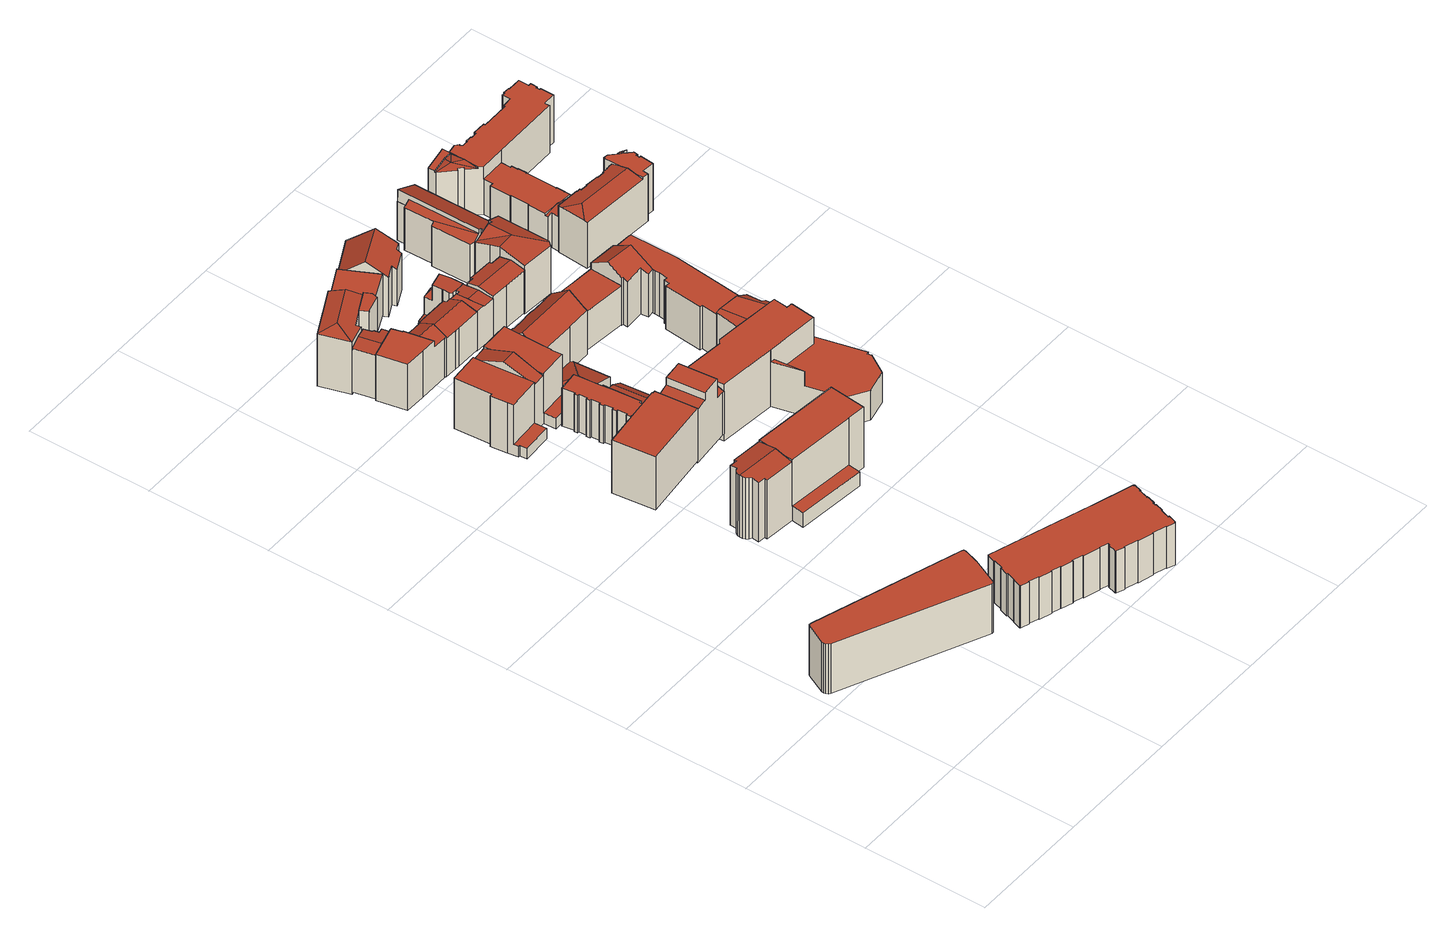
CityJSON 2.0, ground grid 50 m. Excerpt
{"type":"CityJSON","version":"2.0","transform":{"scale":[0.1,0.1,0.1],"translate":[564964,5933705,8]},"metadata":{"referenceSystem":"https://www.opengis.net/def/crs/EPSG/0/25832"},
"CityObjects":{
"building1":{"type":"Building","attributes":{"Gemeindeschluessel":"02000000","Geometrietyp2DReferenz":"3000","function":"31001_2070","roofType":"1000","measuredHeight":22.67,"storeysAboveGround":7},"geometry":[{"type":"MultiSurface","lod":"2","boundaries":[[[0,1,2,3]],[[3,2,4,5]],[[5,4,6,7]],[[7,6,8,9]],[[9,8,10,11]],[[11,10,12,13]],[[14,15,16,17]],[[17,16,18,19]],[[19,18,20,21]],[[22,23,24,25]],[[25,24,26,27]],[[26,24,23,12,10,8,6,4,2,1,28,20,18,16,15]],[[22,25,27,14,17,19,21,29,0,3,5,7,9,11,13]],[[14,27,26,15]],[[22,13,12,23]],[[0,29,28,1]],[[29,21,20,28]]],"semantics":{"surfaces":[{"type":"WallSurface"},{"type":"RoofSurface"},{"type":"GroundSurface"}],"values":[0,0,0,0,0,0,0,0,0,0,0,1,2,0,0,0,0]}}]},
"building2":{"type":"Building","attributes":{"Gemeindeschluessel":"02000000","Geometrietyp2DReferenz":"3000","function":"31001_2010","roofType":"1000","measuredHeight":24.02,"storeysAboveGround":6},"geometry":[{"type":"MultiSurface","lod":"2","boundaries":[[[30,31,32,33]],[[34,35,36,37]],[[38,39,40,41]],[[41,40,42,43]],[[43,42,44,45]],[[45,44,46,47]],[[47,46,48,49]],[[50,51,52,53]],[[53,52,54,55]],[[55,54,56,57]],[[57,56,58,59]],[[59,58,60,61]],[[61,60,62,63]],[[63,62,64,65]],[[65,64,66,67]],[[67,66,68,69]],[[69,68,70,71]],[[71,70,72,73]],[[73,72,74,75]],[[75,74,76,77]],[[77,76,78,79]],[[79,78,80,81]],[[81,80,82,83]],[[83,82,84,85]],[[85,84,86,87]],[[87,86,88,89]],[[89,88,90,91]],[[91,90,35,34]],[[92,93,94,95]],[[95,94,96,97]],[[97,96,98,99]],[[30,33,50,53,55,57,59,61,63,65,67,69,71,73,75,77,79,81,83,85,87,89,91,34,37,38,41,43,45,47,49,92,95,97,99]],[[51,50,33,32,100,101]],[[92,49,48,102,103,93]],[[39,38,37,36]],[[31,30,99,98]],[[103,102,101,100]],[[101,102,48,46,44,42,40,39,36,35,90,88,86,84,82,80,78,76,74,72,70,68,66,64,62,60,58,56,54,52,51]],[[103,100,32,31,98,96,94,93]]],"semantics":{"surfaces":[{"type":"WallSurface"},{"type":"GroundSurface"},{"type":"RoofSurface"}],"values":[0,0,0,0,0,0,0,0,0,0,0,0,0,0,0,0,0,0,0,0,0,0,0,0,0,0,0,0,0,0,0,1,0,0,0,0,0,2,2]}}]},
"building3":{"type":"Building","attributes":{"Gemeindeschluessel":"02000000","Geometrietyp2DReferenz":"3000","function":"31001_2010","roofType":"1000","measuredHeight":19.1,"storeysAboveGround":5},"geometry":[{"type":"MultiSurface","lod":"2","boundaries":[[[104,105,106,107]],[[107,106,108,109]],[[109,108,110,111]],[[111,110,112,113]],[[113,112,114,115]],[[115,114,116,117]],[[117,116,118,119]],[[119,118,120,121]],[[121,120,122,123]],[[123,122,124,125]],[[125,124,126,127]],[[128,129,130,131]],[[131,130,132,133]],[[133,132,134,135]],[[135,134,136,137]],[[137,136,138,139]],[[139,138,140,141]],[[141,140,142,143]],[[143,142,144,145]],[[145,144,146,147]],[[147,146,148,149]],[[149,148,150,151]],[[151,150,152,153]],[[153,152,154,155]],[[155,154,156,157]],[[157,156,158,159]],[[159,158,105,104]],[[160,161,162,163]],[[163,162,164,165]],[[165,164,166,167]],[[167,166,168,169]],[[169,168,170,171]],[[171,170,172,173]],[[173,172,174,175]],[[175,174,176,177]],[[177,176,178,179]],[[179,178,180,181]],[[181,180,182,183]],[[183,182,184,185]],[[185,184,186,187]],[[188,189,190,191]],[[191,190,192,193]],[[194,195,196,197]],[[197,196,198,199]],[[199,198,200,201]],[[201,200,202,203]],[[203,202,204,205]],[[206,207,208,209]],[[209,208,210,211]],[[211,210,212,213]],[[213,212,214,215]],[[215,214,216,217]],[[217,216,218,219]],[[219,218,220,221]],[[221,220,222,223]],[[223,222,224,225]],[[225,224,226,227]],[[192,190,189,186,184,182,180,178,176,174,172,170,168,166,164,162,161,226,224,222,220,218,216,214,212,210,208,207,204,202,200,198,196,195,126,124,122,120,118,116,114,112,110,108,106,105,158,156,154,152,150,148,146,144,142,140,138,136,134,132,130,129]],[[206,209,211,213,215,217,219,221,223,225,227,160,163,165,167,169,171,173,175,177,179,181,183,185,187,188,191,193,128,131,133,135,137,139,141,143,145,147,149,151,153,155,157,159,104,107,109,111,113,115,117,119,121,123,125,127,194,197,199,201,203,205]],[[206,205,204,207]],[[160,227,226,161]],[[188,187,186,189]],[[128,193,192,129]],[[194,127,126,195]]],"semantics":{"surfaces":[{"type":"WallSurface"},{"type":"RoofSurface"},{"type":"GroundSurface"}],"values":[0,0,0,0,0,0,0,0,0,0,0,0,0,0,0,0,0,0,0,0,0,0,0,0,0,0,0,0,0,0,0,0,0,0,0,0,0,0,0,0,0,0,0,0,0,0,0,0,0,0,0,0,0,0,0,0,0,1,2,0,0,0,0,0]}}]},
"building4":{"type":"Building","attributes":{"Gemeindeschluessel":"02000000","Geometrietyp2DReferenz":"3000","function":"31001_1010","roofType":"3100","measuredHeight":20.57,"storeysAboveGround":5},"geometry":[{"type":"MultiSurface","lod":"2","boundaries":[[[228,229,230,231]],[[232,228,231,233]],[[234,235,236,237]],[[237,236,238,239]],[[239,238,240,241]],[[242,243,244,245]],[[232,233,234,237,239,241,242,245]],[[235,234,233,231,230]],[[229,228,232,245,244]],[[243,242,241,240]],[[243,240,238,236,235,230,229,244]]],"semantics":{"surfaces":[{"type":"RoofSurface"},{"type":"WallSurface"},{"type":"GroundSurface"}],"values":[0,1,1,1,1,1,2,1,1,1,0]}}]},
"building5":{"type":"Building","attributes":{"Gemeindeschluessel":"02000000","Geometrietyp2DReferenz":"3000","function":"31001_2010","roofType":"1000","measuredHeight":28.25,"storeysAboveGround":7},"geometry":[{"type":"MultiSurface","lod":"2","boundaries":[[[246,247,248,249,250,251,252,253,254,255,256]],[[257,258,259,260]],[[261,262,263,264]],[[264,263,265,266]],[[266,265,267,268]],[[268,267,269,270]],[[270,269,271,272]],[[272,271,273,274]],[[275,255,254,276]],[[276,254,253,277]],[[277,253,252,278]],[[278,252,251,279]],[[279,251,250,280]],[[280,250,249,281]],[[282,260,259,283]],[[284,257,260,282]],[[285,286,287]],[[247,288,248]],[[258,289,286,259]],[[290,291,292,293]],[[294,284,282,283,295,261,264,266,268,270,272,274,275,276,277,278,279,280,281,290,293]],[[291,290,281,249,248,288]],[[295,283,259,286,285,296]],[[297,294,293,292]],[[284,294,297,289,258,257]],[[262,261,295,296]],[[247,246,287]],[[275,274,273,256,255]],[[247,287,286,289,297,292,291,288]],[[262,296,285,287,246,256,273,271,269,267,265,263]]],"semantics":{"surfaces":[{"type":"RoofSurface"},{"type":"WallSurface"},{"type":"GroundSurface"}],"values":[0,0,1,1,1,1,1,1,1,1,1,1,1,1,1,1,1,1,1,1,2,1,1,1,1,1,1,1,0,0]}}]},
"building6":{"type":"Building","attributes":{"Gemeindeschluessel":"02000000","Geometrietyp2DReferenz":"3000","function":"31001_1120","roofType":"1000","measuredHeight":26.6,"storeysAboveGround":7},"geometry":[{"type":"MultiSurface","lod":"2","boundaries":[[[298,299,300,301,302,303,304,305,306,307]],[[308,309,310,311,312,313]],[[298,314,315,316,317,318,319]],[[307,320,321,322,315,314]],[[322,323,324,325,326,327,328,329,330,331,332,316]],[[333,334,335,336,337]],[[338,302,301,339]],[[339,301,300,340]],[[319,299,298]],[[307,306,320]],[[312,305,304,313]],[[341,303,302,338]],[[342,311,310,343]],[[343,310,309,344]],[[344,309,308,345]],[[346,331,330,347]],[[347,330,329,348]],[[348,329,328,349]],[[349,328,327,350]],[[350,327,326,351]],[[336,325,324,337]],[[321,323,322]],[[316,332,317]],[[352,335,334,353]],[[353,334,333,354]],[[355,356,342,343,344,345,341,338,339,340,357,346,347,348,349,350,351,352,353,354]],[[356,355,324,323,321,320,306,305]],[[355,354,333,337,324]],[[352,351,326,325,336,335]],[[298,307,314]],[[322,316,315]],[[346,357,318,317,332,331]],[[341,345,308,313,304,303]],[[342,356,305,312,311]],[[357,340,300,299,319,318]]],"semantics":{"surfaces":[{"type":"RoofSurface"},{"type":"WallSurface"},{"type":"GroundSurface"}],"values":[0,0,0,0,0,0,1,1,1,1,1,1,1,1,1,1,1,1,1,1,1,1,1,1,1,2,1,1,1,1,1,1,1,1,1]}}]},
"building7":{"type":"Building","attributes":{"Gemeindeschluessel":"02000000","Geometrietyp2DReferenz":"3000","function":"31001_1120","roofType":"1000","measuredHeight":20.87,"storeysAboveGround":6},"geometry":[{"type":"MultiSurface","lod":"2","boundaries":[[[358,359,360,361,362,363]],[[364,365,366,359,358]],[[367,368,369,370]],[[370,369,371,372]],[[373,374,375,376]],[[377,362,361,378]],[[378,361,360,379]],[[380,366,365,381]],[[380,381,373,376,367,370,372,382,377,378,379]],[[380,379,360,359,366]],[[373,381,365,364,383,374]],[[383,364,358,363,384]],[[377,382,385,384,363,362]],[[368,367,376,375]],[[385,382,372,371]],[[385,371,369,368,375,374,383,384]]],"semantics":{"surfaces":[{"type":"RoofSurface"},{"type":"WallSurface"},{"type":"GroundSurface"}],"values":[0,0,1,1,1,1,1,1,2,1,1,1,1,1,1,0]}}]},
"building8":{"type":"Building","attributes":{"Gemeindeschluessel":"02000000","Geometrietyp2DReferenz":"3000","function":"31001_1120","roofType":"3100","measuredHeight":25.29,"storeysAboveGround":6},"geometry":[{"type":"MultiSurface","lod":"2","boundaries":[[[386,387,388]],[[389,390,391,392,393,394]],[[395,394,393,396]],[[397,392,391,398]],[[398,391,390,399]],[[399,390,389,400]],[[401,402,403,404]],[[405,406,401,404,407,408,397,398,399,400]],[[403,402,409,395,396,410,387,386]],[[403,386,388,407,404]],[[397,408,411,410,396,393,392]],[[405,400,389,394,395]],[[409,402,401,406]],[[395,409,406,405]],[[411,408,407,388]],[[411,388,387,410]]],"semantics":{"surfaces":[{"type":"RoofSurface"},{"type":"WallSurface"},{"type":"GroundSurface"}],"values":[0,0,1,1,1,1,1,2,0,1,1,1,1,1,1,0]}}]},
"building9":{"type":"Building","attributes":{"Gemeindeschluessel":"02000000","Geometrietyp2DReferenz":"3000","function":"31001_2310","roofType":"1000","measuredHeight":28.21,"storeysAboveGround":7},"geometry":[{"type":"MultiSurface","lod":"2","boundaries":[[[412,413,414,415,416,417,418,419]],[[420,421,422,423]],[[417,424,425,426,427,428,429,418]],[[430,431,432,433]],[[434,435,436,437]],[[438,439,440,441,442,443]],[[426,444,445,446,447,448,427]],[[445,449,450,451,446]],[[452,453,454,455]],[[456,457,453,452]],[[458,416,415,459]],[[459,415,414,460]],[[460,414,413,461]],[[461,413,412,462]],[[462,412,419,463]],[[464,420,423,465]],[[466,432,431,467]],[[435,441,440,436]],[[421,442,441,422]],[[468,451,450,469]],[[469,450,449,470]],[[471,472,473,454,453,457]],[[474,464,465,475,476,458,459,460,461,462,463,477,466,467,478,468,469,470,479,480,473,472]],[[464,474,481,482,443,442,421,420]],[[476,475,441,435,434,425,424]],[[480,479,445,444,437,436,440,439]],[[438,443,482,456,452,455]],[[481,474,472,471]],[[479,470,449,445]],[[468,478,447,446,451]],[[473,480,439,438,455,454]],[[478,467,431,430,448,447]],[[434,437,444,426,425]],[[430,433,428,427,448]],[[466,477,429,428,433,432]],[[475,465,423,422,441]],[[458,476,424,417,416]],[[477,463,419,418,429]],[[481,471,457,456,482]]],"semantics":{"surfaces":[{"type":"RoofSurface"},{"type":"WallSurface"},{"type":"GroundSurface"}],"values":[0,0,0,0,0,0,0,0,0,0,1,1,1,1,1,1,1,1,1,1,1,1,2,1,1,1,1,1,1,1,1,1,1,1,1,1,1,1,0]}}]},
"building10":{"type":"Building","attributes":{"Gemeindeschluessel":"02000000","Geometrietyp2DReferenz":"3000","function":"31001_1010","roofType":"3100","measuredHeight":19.6,"storeysAboveGround":6},"geometry":[{"type":"MultiSurface","lod":"2","boundaries":[[[483,484,485,486,487,488,489]],[[490,491,492,493]],[[493,492,494,495]],[[496,484,483,497]],[[498,489,488,499]],[[499,488,487,500]],[[490,493,495,496,497,498,499,500,501]],[[502,501,500,487,486]],[[491,490,501,502]],[[498,497,483,489]],[[496,495,494,485,484]],[[491,502,486,485,494,492]]],"semantics":{"surfaces":[{"type":"RoofSurface"},{"type":"WallSurface"},{"type":"GroundSurface"}],"values":[0,1,1,1,1,1,2,1,1,1,1,0]}}]},
"building11":{"type":"Building","attributes":{"Gemeindeschluessel":"02000000","Geometrietyp2DReferenz":"3000","function":"31001_1120","roofType":"1000","measuredHeight":18.62,"storeysAboveGround":4},"geometry":[{"type":"MultiSurface","lod":"2","boundaries":[[[503,504,505,506]],[[506,505,507,508]],[[508,507,509,510]],[[504,503,511,512]],[[512,511,510,509]],[[510,511,503,506,508]],[[512,509,507,505,504]]],"semantics":{"surfaces":[{"type":"WallSurface"},{"type":"GroundSurface"},{"type":"RoofSurface"}],"values":[0,0,0,0,0,1,2]}}]},
"building12":{"type":"Building","attributes":{"Gemeindeschluessel":"02000000","Geometrietyp2DReferenz":"3000","function":"31001_1120","roofType":"3100","measuredHeight":25.42,"storeysAboveGround":7},"geometry":[{"type":"MultiSurface","lod":"2","boundaries":[[[513,514,515,516,517,518,519]],[[516,515,520,521,522]],[[523,520,515,514]],[[524,519,518,525]],[[525,518,517,526]],[[527,528,529,530]],[[530,529,531,532]],[[532,531,533,534]],[[534,533,535,536]],[[536,535,537,538]],[[538,537,539,540]],[[540,539,541,542]],[[521,543,544,522]],[[545,546,547,548]],[[548,547,549,550]],[[551,552,553,554]],[[526,517,516,522,544,555,528,527]],[[556,523,514,513,557]],[[558,556,557,524,525,526,527,530,532,534,536,538,540,542,545,548,550,551,554]],[[556,558,559,543,521,520,523]],[[551,550,549,560,552]],[[559,558,554,553]],[[546,545,542,541]],[[524,557,513,519]],[[555,544,543,559,553,552,560]],[[555,560,549,547,546,541,539,537,535,533,531,529,528]]],"semantics":{"surfaces":[{"type":"RoofSurface"},{"type":"WallSurface"},{"type":"GroundSurface"}],"values":[0,0,0,1,1,1,1,1,1,1,1,1,1,1,1,1,1,1,2,1,1,1,1,1,0,0]}}]},
"building13":{"type":"Building","attributes":{"Gemeindeschluessel":"02000000","Geometrietyp2DReferenz":"3000","function":"31001_1120","roofType":"3100","measuredHeight":18.17,"storeysAboveGround":5},"geometry":[{"type":"MultiSurface","lod":"2","boundaries":[[[561,562,563,564,565,566]],[[567,568,569,570]],[[568,571,572,569]],[[573,574,568,567]],[[575,576,577,578,579,580,561,581,582]],[[566,583,584,582,581]],[[574,571,568]],[[585,586,587,588]],[[588,587,589,590]],[[580,562,561]],[[566,565,583]],[[591,564,563,592]],[[567,593,594,573]],[[575,595,576]],[[596,579,578,597]],[[597,578,577,598]],[[599,577,576]],[[600,572,571,574,573,594,601,602]],[[602,601,595,575,582,584,603]],[[591,592,596,597,598,604,605,585,588,590,600,602,603]],[[600,590,589,606,570,569,572]],[[586,585,605,607,608,609]],[[610,604,598,577,599]],[[561,566,581]],[[607,605,604,610]],[[609,608,593,567,570,606]],[[591,603,584,583,565,564]],[[596,592,563,562,580,579]],[[607,610,599,576,595,601,594,593,608]],[[609,606,589,587,586]]],"semantics":{"surfaces":[{"type":"RoofSurface"},{"type":"WallSurface"},{"type":"GroundSurface"}],"values":[0,0,0,0,0,0,0,1,1,1,1,1,1,1,1,1,1,1,1,2,1,1,1,1,1,1,1,1,0,0]}}]},
"building14":{"type":"Building","attributes":{"Gemeindeschluessel":"02000000","Geometrietyp2DReferenz":"3000","function":"31001_1120","roofType":"3100","measuredHeight":23.61,"storeysAboveGround":4},"geometry":[{"type":"MultiSurface","lod":"2","boundaries":[[[611,612,613,614,615,616,617,618]],[[619,616,615,620]],[[620,615,614,621]],[[621,614,613,622]],[[622,613,612,623]],[[623,612,611,624]],[[625,626,619,620,621,622,623,624]],[[617,616,619,626,627]],[[625,624,611,618,628]],[[627,626,625,628]],[[627,628,618,617]]],"semantics":{"surfaces":[{"type":"RoofSurface"},{"type":"WallSurface"},{"type":"GroundSurface"}],"values":[0,1,1,1,1,1,2,1,1,1,0]}}]},
"building15":{"type":"Building","attributes":{"name":"Freie evangelische Gemeinde","Gemeindeschluessel":"02000000","Geometrietyp2DReferenz":"3000","function":"31001_1100","roofType":"1000","measuredHeight":25.73,"storeysAboveGround":7},"geometry":[{"type":"MultiSurface","lod":"2","boundaries":[[[629,630,631]],[[632,633,634,635]],[[634,636,637,635]],[[637,636,638,639,640,641]],[[642,643,644,645]],[[645,644,646,647]],[[648,649,643,642]],[[650,630,629,651]],[[652,653,654,655]],[[655,654,656,657]],[[658,659,660,661]],[[662,663,664,665]],[[666,641,640,667]],[[667,640,639,668]],[[669,670,671,672]],[[672,671,673,674]],[[674,673,675,676]],[[677,678,679,680]],[[680,679,681,682]],[[682,681,683,684]],[[662,665,685,648,642,645,647,686,687,666,667,668,652,655,657,677,680,682,684,669,672,674,676]],[[666,687,632,635,637,641]],[[688,660,659,656,654,653,689,690,646,644,643,649]],[[675,673,671,670,683,681,679,678,658,661,650,651,664,663]],[[646,690,686,647]],[[685,665,664,651,629,631,688]],[[690,689,638,636,634,633]],[[683,670,669,684]],[[675,663,662,676]],[[677,657,656,659,658,678]],[[652,668,639,638,689,653]],[[687,686,690,633,632]],[[660,688,631,630,650,661]],[[688,649,648,685]]],"semantics":{"surfaces":[{"type":"RoofSurface"},{"type":"WallSurface"},{"type":"GroundSurface"}],"values":[0,0,0,0,1,1,1,1,1,1,1,1,1,1,1,1,1,1,1,1,2,1,0,0,1,1,1,1,1,1,1,1,1,1]}}]},
"building16":{"type":"Building","attributes":{"Gemeindeschluessel":"02000000","Geometrietyp2DReferenz":"3000","function":"31001_1010","roofType":"3100","measuredHeight":20.61,"storeysAboveGround":6},"geometry":[{"type":"MultiSurface","lod":"2","boundaries":[[[691,692,693,694,695,696]],[[697,698,699,700]],[[700,699,701,702]],[[702,701,703,704]],[[704,703,705,706]],[[707,694,693,708]],[[708,693,692,709]],[[709,692,691,710]],[[707,708,709,710,697,700,702,704,706,711]],[[695,694,707,711,712]],[[697,710,691,696,698]],[[712,711,706,705]],[[712,705,703,701,699,698,696,695]]],"semantics":{"surfaces":[{"type":"RoofSurface"},{"type":"WallSurface"},{"type":"GroundSurface"}],"values":[0,1,1,1,1,1,1,1,2,1,1,1,0]}}]},
"building17":{"type":"Building","attributes":{"Gemeindeschluessel":"02000000","Geometrietyp2DReferenz":"3000","function":"31001_1120","roofType":"1000","measuredHeight":17.61,"storeysAboveGround":5},"geometry":[{"type":"MultiSurface","lod":"2","boundaries":[[[713,714,715,716]],[[716,715,717,718]],[[719,720,717,715,714,721]],[[722,723,724,713,716,718]],[[723,722,720,719]],[[724,723,719,721]],[[722,718,717,720]],[[713,724,721,714]]],"semantics":{"surfaces":[{"type":"WallSurface"},{"type":"RoofSurface"},{"type":"GroundSurface"}],"values":[0,0,1,2,0,0,0,0]}}]},
"building18":{"type":"Building","attributes":{"Gemeindeschluessel":"02000000","Geometrietyp2DReferenz":"3000","function":"31001_1120","roofType":"3100","measuredHeight":24.75,"storeysAboveGround":5},"geometry":[{"type":"MultiSurface","lod":"2","boundaries":[[[725,726,727]],[[725,728,729,730,731,732,726]],[[733,734,735,736]],[[737,738,734,733]],[[739,732,731,740]],[[740,731,730,741]],[[741,730,729,742]],[[743,737,733,736,744,739,740,741,742]],[[727,726,732,739,744,745]],[[746,743,742,729,728]],[[738,737,743,746]],[[745,744,736,735]],[[738,746,728,725,734]],[[745,735,734,725,727]]],"semantics":{"surfaces":[{"type":"RoofSurface"},{"type":"WallSurface"},{"type":"GroundSurface"}],"values":[0,0,1,1,1,1,1,2,1,1,1,1,0,0]}}]},
"building19":{"type":"Building","attributes":{"Gemeindeschluessel":"02000000","Geometrietyp2DReferenz":"3000","function":"31001_1010","roofType":"3100","measuredHeight":25.31,"storeysAboveGround":6},"geometry":[{"type":"MultiSurface","lod":"2","boundaries":[[[747,748,749,750]],[[751,752,748,747]],[[753,754,755,756]],[[753,756,757,758,751,747,750,759,760]],[[761,762,755,754,763,764,749,748,752]],[[762,761,758,757]],[[763,754,753,760,765]],[[755,762,757,756]],[[765,760,759,766]],[[761,752,751,758]],[[759,750,749,764,766]],[[765,766,764,763]]],"semantics":{"surfaces":[{"type":"WallSurface"},{"type":"GroundSurface"},{"type":"RoofSurface"}],"values":[0,0,0,1,2,0,0,0,0,0,0,2]}}]},
"building20":{"type":"Building","attributes":{"Gemeindeschluessel":"02000000","Geometrietyp2DReferenz":"3000","function":"31001_1010","roofType":"1000","measuredHeight":19.63,"storeysAboveGround":7},"geometry":[{"type":"MultiSurface","lod":"2","boundaries":[[[767,768,769,770]],[[771,772,773,774]],[[774,773,768,767]],[[775,776,777,778]],[[778,777,779,780]],[[780,779,781,782]],[[782,781,783,784]],[[784,783,754,785]],[[785,754,786,787]],[[788,789,790,791]],[[792,793,794,795]],[[790,789,794,793,786,754,783,781,779,777,776,769,768,773,772]],[[771,774,767,770,775,778,780,782,784,785,787,792,795,788,791]],[[788,795,794,789]],[[792,787,786,793]],[[771,791,790,772]],[[775,770,769,776]]],"semantics":{"surfaces":[{"type":"WallSurface"},{"type":"RoofSurface"},{"type":"GroundSurface"}],"values":[0,0,0,0,0,0,0,0,0,0,0,1,2,0,0,0,0]}}]},
"building21":{"type":"Building","attributes":{"Gemeindeschluessel":"02000000","Geometrietyp2DReferenz":"3000","function":"31001_1120","roofType":"2100","measuredHeight":22.92,"storeysAboveGround":5},"geometry":[{"type":"MultiSurface","lod":"2","boundaries":[[[796,797,798,799,800,801]],[[799,798,802,803,804,805]],[[806,807,808,809]],[[810,801,800,811]],[[812,797,796,813]],[[813,796,801,810]],[[814,805,804,815]],[[806,804,803,807]],[[816,817,818,819]],[[820,821,822,823]],[[823,822,824,825]],[[825,824,826,827]],[[812,813,810,811,814,815,828,816,819,820,823,825,827]],[[812,827,826,829,802,798,797]],[[830,808,807,803,802,829]],[[821,820,819,818]],[[816,828,809,808,830,817]],[[828,815,804,806,809]],[[814,811,800,799,805]],[[821,818,817,830,829,826,824,822]]],"semantics":{"surfaces":[{"type":"RoofSurface"},{"type":"WallSurface"},{"type":"GroundSurface"}],"values":[0,0,0,1,1,1,1,1,1,1,1,1,2,1,1,1,1,1,1,0]}}]},
"building22":{"type":"Building","attributes":{"Gemeindeschluessel":"02000000","Geometrietyp2DReferenz":"3000","function":"31001_1120","roofType":"1000","measuredHeight":22.16,"storeysAboveGround":6},"geometry":[{"type":"MultiSurface","lod":"2","boundaries":[[[831,832,833,834]],[[835,836,837,838,839,840,832,831]],[[841,833,832]],[[842,841,832]],[[840,843,842,832]],[[844,845,846,847,848,849,850]],[[851,852,853,854]],[[855,856,857,851,854]],[[858,859,860]],[[861,862,863,864,865,848,847]],[[866,867,868,869,870,871]],[[872,867,866]],[[873,874,872,866]],[[875,876,877,878]],[[879,880,881,882,883]],[[884,885,886,887]],[[833,888,889,834]],[[890,839,838,891]],[[891,838,837,892]],[[892,837,836,893]],[[893,836,835,894]],[[841,895,888,833]],[[896,897,898,899]],[[899,898,900,901]],[[902,903,904,905]],[[905,904,906,907]],[[907,906,908,909]],[[864,910,865]],[[849,911,850]],[[912,845,844,913]],[[914,915,916,917]],[[917,916,918,919]],[[920,921,922,923]],[[854,924,925,855]],[[926,857,856,927]],[[928,929,930,931]],[[932,933,934,935]],[[935,934,936,937]],[[938,939,940,941]],[[941,940,942,943]],[[943,942,944,945]],[[945,944,946,947]],[[947,946,948,949]],[[950,863,862,951]],[[952,953,954,955]],[[955,954,956,957]],[[957,956,958,959]],[[960,961,962,963]],[[963,962,964,965]],[[965,964,966,967]],[[967,966,968,969]],[[969,968,970,971]],[[972,973,974,975]],[[975,974,976,977]],[[977,976,978,979]],[[979,978,980,981]],[[981,980,982,983]],[[983,982,984,985]],[[985,984,986,987]],[[987,986,988,989]],[[878,990,991,875]],[[992,993,994,995]],[[995,994,996,997]],[[997,996,998,999]],[[999,998,1000,1001]],[[1002,1003,1004,1005]],[[1006,1007,1008,1009]],[[871,1010,866]],[[883,1011,1012,879]],[[1013,1014,1015,1016]],[[1016,1015,1017,1018]],[[1018,1017,1019,1020]],[[1020,1019,1021,1022]],[[1022,1021,1023,1024]],[[1024,1023,1025,1026]],[[1027,1028,1029]],[[1030,870,869,1031]],[[1031,869,868,1032]],[[882,874,873,1011,883]],[[1011,873,866]],[[1033,1034,1035,1036]],[[1037,1038,1039,1040]],[[1040,1039,1041,1042]],[[1042,1041,1043,1044]],[[1044,1043,1045,1046]],[[1046,1045,1047,1048]],[[1048,1047,1049,1050]],[[1050,1049,1051,1052]],[[1052,1051,1053,1054]],[[1054,1053,1055,1056]],[[1056,1055,1057,1058]],[[1058,1057,1059,1060]],[[1060,1059,1061,1062]],[[1063,881,880,1064]],[[1065,1066,1067,1068]],[[894,835,831,834,889,885,884]],[[895,841,842,843,1067,1066,1069]],[[1070,922,1071,1068,1067,843,840,839,890]],[[924,854,853,1065,1068,1071]],[[1005,1004,921,1072]],[[1032,868,867,872,874,882,881,1063]],[[1061,1059,1057,1055,1053,1051,1049,1047,1045,1043,1041,1039,1038,1000,998,996,994,993,970,968,966,964,962,961,958,956,954,953,918,916,915,925,924,1071,922,921,1004,1003]],[[1002,1005,1072,938,941,943,945,947,949,902,905,907,909,950,951,932,935,937,972,975,977,979,981,983,985,987,989,1073,1006,1009,1030,1031,1032,1063,1064,1013,1016,1018,1020,1022,1024,1026,1074,928,931,912,913,896,899,901,1033,1036,1075,1070,890,891,892,893,894,884,887,1076,926,927,914,917,919,952,955,957,959,960,963,965,967,969,971,992,995,997,999,1001,1037,1040,1042,1044,1046,1048,1050,1052,1054,1056,1058,1060,1062]],[[895,1069,886,885,889,888]],[[900,898,897,911,849,865,910,908,906,904,903,948,946,944,942,940,939,920,923,1077,1035,1034]],[[1076,887,886,1069,1066,1065,853,852]],[[1077,923,922,1070,1075]],[[914,927,856,855,925,915]],[[928,1074,1078,860,859,929]],[[1078,1074,1026,1025,1028,1027]],[[1013,1064,880,879,1012,1014]],[[1079,876,875,991,1080]],[[1030,1009,1008,1010,871,870]],[[1006,1073,877,876,1079,1007]],[[1002,1062,1061,1003]],[[1037,1001,1000,1038]],[[1080,1081,1029]],[[1073,989,988,990,878,877]],[[992,971,970,993]],[[960,959,958,961]],[[973,972,937,936]],[[932,951,862,861,1082,933]],[[1082,861,847,846,1083]],[[926,1076,852,851,857]],[[938,1072,921,920,939]],[[952,919,918,953]],[[912,931,930,1083,846,845]],[[865,849,848]],[[896,913,844,850,911,897]],[[950,909,908,910,864,863]],[[948,903,902,949]],[[1035,1077,1075,1036]],[[900,1034,1033,901]],[[1080,1029,1028,1025,1023,1021,1019,1017,1015,1014,1012,1011,866,1010,1008,1007,1079]],[[1081,1080,991,990,988,986,984,982,980,978,976,974,973,936,934,933,1082,1083,930,929,859,858]],[[1081,858,860,1078,1027,1029]]],"semantics":{"surfaces":[{"type":"RoofSurface"},{"type":"WallSurface"},{"type":"GroundSurface"}],"values":[0,0,0,0,0,0,0,0,0,0,0,0,0,0,0,1,1,1,1,1,1,1,1,1,1,1,1,1,1,1,1,1,1,1,1,1,1,1,1,1,1,1,1,1,1,1,1,1,1,1,1,1,1,1,1,1,1,1,1,1,1,1,1,1,1,1,1,1,1,1,1,1,1,1,1,1,1,1,1,1,1,1,1,1,1,1,1,1,1,1,1,1,1,1,0,1,1,1,1,1,1,0,2,0,0,1,1,1,1,1,1,1,1,1,1,1,1,1,1,1,1,1,1,1,1,1,1,1,1,1,1,1,1,0,0,0]}}]}
},
"vertices":[
[44,636,50],[44,636,276],[50,641,276],[50,641,50],[59,641,276],[59,641,50],[654,449,276],[654,449,50],[659,445,276],[659,445,50],[659,438,276],[659,438,50],[640,380,276],[640,380,50],[16,526,50],[16,526,276],[10,531,276],[10,531,50],[5,539,276],[5,539,50],[3,547,276],[3,547,50],[589,271,50],[589,271,276],[585,268,276],[585,268,50],[579,268,276],[579,268,50],[5,556,276],[5,556,50],
[381,1530,74],[381,1530,314],[362,1699,314],[362,1699,74],[531,2033,74],[531,2033,245],[611,2042,245],[611,2042,74],[619,1964,74],[619,1964,245],[621,1940,245],[621,1940,74],[628,1894,245],[628,1894,74],[638,1786,245],[638,1786,74],[639,1781,245],[639,1781,74],[630,1780,245],[630,1780,74],[565,1725,74],[565,1725,245],[561,1763,245],[561,1763,74],[555,1762,245],[555,1762,74],[553,1780,245],[553,1780,74],[559,1780,245],[559,1780,74],[555,1818,245],[555,1818,74],[549,1817,245],[549,1817,74],[547,1834,245],[547,1834,74],[554,1835,245],[554,1835,74],[550,1867,245],[550,1867,74],[544,1867,245],[544,1867,74],[542,1884,245],[542,1884,74],[548,1885,245],[548,1885,74],[544,1920,245],[544,1920,74],[538,1920,245],[538,1920,74],[537,1935,245],[537,1935,74],[543,1936,245],[543,1936,74],[540,1968,245],[540,1968,74],[533,1968,245],[533,1968,74],[532,1982,245],[532,1982,74],[538,1982,245],[538,1982,74],[635,1728,74],[635,1728,314],[644,1729,314],[644,1729,74],[646,1710,314],[646,1710,74],[661,1560,314],[661,1560,74],[537,1721,314],[537,1721,245],[634,1732,245],[634,1732,314],
[695,238,7],[695,238,198],[706,272,198],[706,272,7],[708,271,198],[708,271,7],[721,308,198],[721,308,7],[718,309,198],[718,309,7],[729,343,198],[729,343,7],[732,342,198],[732,342,7],[744,380,198],[744,380,7],[741,381,198],[741,381,7],[751,412,198],[751,412,7],[754,411,198],[754,411,7],[756,416,198],[756,416,7],[1008,136,7],[1008,136,198],[1007,134,198],[1007,134,7],[942,154,198],[942,154,7],[943,158,198],[943,158,7],[902,171,198],[902,171,7],[902,168,198],[902,168,7],[855,183,198],[855,183,7],[855,186,198],[855,186,7],[818,198,198],[818,198,7],[817,195,198],[817,195,7],[768,211,198],[768,211,7],[769,214,198],[769,214,7],[730,227,198],[730,227,7],[729,224,198],[729,224,7],[697,235,198],[697,235,7],[698,237,198],[698,237,7],[1263,7,7],[1263,7,198],[1260,8,198],[1260,8,7],[1259,5,198],[1259,5,7],[1227,16,198],[1227,16,7],[1228,19,198],[1228,19,7],[1175,36,198],[1175,36,7],[1174,33,198],[1174,33,7],[1113,52,198],[1113,52,7],[1114,55,198],[1114,55,7],[1061,72,198],[1061,72,7],[1060,69,198],[1060,69,7],[1028,80,198],[1028,80,7],[1029,82,198],[1029,82,7],[1026,83,198],[1026,83,7],[1037,118,7],[1037,118,198],[1039,117,198],[1039,117,7],[1042,125,198],[1042,125,7],[1163,283,7],[1163,283,198],[1328,231,198],[1328,231,7],[1327,227,198],[1327,227,7],[1330,226,198],[1330,226,7],[1320,195,198],[1320,195,7],[1318,196,198],[1318,196,7],[1306,159,7],[1306,159,198],[1309,158,198],[1309,158,7],[1307,152,198],[1307,152,7],[1298,122,198],[1298,122,7],[1295,123,198],[1295,123,7],[1292,113,198],[1292,113,7],[1295,112,198],[1295,112,7],[1285,78,198],[1285,78,7],[1282,79,198],[1282,79,7],[1270,42,198],[1270,42,7],[1274,41,198],[1274,41,7],
[244,2600,297],[298,2614,305],[278,2699,305],[225,2685,297],[244,2600,99],[225,2685,99],[325,2712,99],[325,2712,298],[333,2682,298],[333,2682,99],[340,2678,297],[340,2678,99],[344,2660,297],[344,2660,99],[366,2665,99],[366,2665,293],[372,2634,294],[372,2634,99],
[647,1224,324],[651,1263,317],[655,1299,309],[531,1312,309],[530,1301,312],[499,1304,312],[496,1275,318],[486,1270,319],[477,1263,320],[471,1253,322],[469,1243,324],[913,1070,107],[919,1120,107],[640,1150,107],[635,1099,107],[517,1173,42],[517,1173,311],[486,1176,311],[486,1176,42],[489,1205,317],[489,1205,42],[480,1212,318],[480,1212,42],[473,1221,320],[473,1221,42],[469,1231,322],[469,1231,42],[468,1242,324],[468,1242,42],[471,1253,42],[477,1263,42],[486,1270,42],[496,1275,42],[499,1304,42],[530,1301,42],[531,1312,42],[635,1099,42],[640,1150,42],[913,1070,42],[640,1150,309],[640,1150,317],[643,1186,317],[655,1299,317],[919,1120,317],[1011,1260,42],[1011,1260,317],[996,1113,317],[996,1113,42],[919,1121,42],[516,1162,42],[516,1162,309],[919,1121,317],
[417,2290,315],[415,2319,315],[296,2309,315],[307,2160,315],[295,2158,315],[303,2094,315],[306,2069,315],[434,2077,315],[438,2078,315],[435,2107,315],[309,2049,134],[315,2049,134],[318,2020,134],[437,2028,134],[434,2077,134],[306,2069,134],[426,2199,351],[486,2202,351],[483,2295,314],[482,2324,303],[443,2321,303],[415,2319,304],[438,2078,303],[491,2081,303],[490,2110,314],[491,2081,314],[494,2081,314],[607,2087,314],[602,2132,314],[605,2132,314],[603,2166,314],[603,2327,314],[547,2325,314],[490,2324,314],[482,2324,314],[497,2031,133],[531,2033,133],[611,2042,133],[607,2087,133],[494,2081,133],[295,2158,85],[307,2160,85],[296,2309,85],[303,2094,85],[437,2028,85],[318,2020,85],[315,2049,85],[309,2049,85],[490,2324,85],[547,2325,85],[603,2327,85],[603,2166,85],[605,2132,85],[602,2132,85],[611,2042,85],[531,2033,85],[497,2031,85],[494,2081,85],[434,2077,85],[443,2321,85],
[403,2538,299],[483,2537,299],[485,2591,274],[428,2592,274],[428,2594,273],[392,2595,272],[415,2481,273],[473,2480,272],[482,2480,272],[244,2600,93],[244,2600,302],[372,2634,302],[372,2634,93],[378,2635,302],[378,2635,93],[350,2482,93],[350,2482,302],[267,2482,302],[267,2482,93],[428,2594,93],[428,2592,93],[485,2591,93],[482,2480,93],[473,2480,93],[389,2595,93],[415,2481,302],[392,2595,302],[389,2595,302],
[224,2688,325],[259,2772,341],[188,2803,325],[373,2723,335],[376,2724,335],[447,2744,335],[452,2768,335],[438,2795,335],[357,2755,335],[357,2755,325],[438,2795,325],[452,2768,88],[447,2744,88],[376,2724,88],[373,2723,88],[309,2708,88],[309,2708,320],[225,2685,325],[225,2685,88],[357,2755,88],[300,2726,88],[188,2803,88],[384,2902,88],[300,2726,325],[411,2849,341],[384,2902,325],
[621,1940,107],[628,1894,109],[638,1786,108],[639,1781,108],[641,1755,108],[686,1760,135],[664,1969,135],[619,1964,108],[661,1560,305],[707,1564,316],[691,1715,316],[646,1710,305],[687,1760,135],[687,1759,135],[727,1763,142],[705,1973,142],[669,1970,136],[669,1969,136],[745,1978,114],[741,2016,114],[665,2008,114],[669,1970,114],[687,1759,114],[691,1715,114],[771,1724,114],[767,1767,114],[772,1723,348],[771,1723,348],[771,1724,348],[691,1715,348],[707,1564,348],[787,1573,348],[767,1767,135],[767,1768,135],[747,1977,135],[746,1977,135],[745,1978,135],[811,1772,107],[803,1850,107],[790,1981,107],[773,1706,290],[817,1711,290],[815,1727,262],[772,1723,261],[780,1640,294],[824,1645,294],[641,1755,66],[639,1781,66],[638,1786,66],[628,1894,66],[621,1940,66],[619,1964,66],[661,1560,66],[646,1710,66],[665,2008,66],[741,2016,66],[790,1981,66],[803,1850,66],[811,1772,66],[830,1575,259],[830,1575,66],[815,1727,66],[820,1576,66],[691,1715,66],[687,1760,66],[669,1969,66],[746,1977,66],[767,1768,66],[771,1723,66],[820,1576,260],[787,1573,260],
[489,2603,262],[485,2591,266],[484,2541,285],[648,2539,285],[645,2587,267],[628,2587,267],[628,2601,262],[549,2478,89],[549,2478,262],[533,2478,262],[533,2478,89],[482,2480,262],[482,2480,89],[485,2591,89],[489,2603,89],[628,2601,89],[628,2587,89],[645,2587,89],[652,2477,89],[652,2477,262],
[538,2978,84],[538,2978,270],[608,2840,270],[608,2840,84],[452,2768,270],[452,2768,84],[384,2902,270],[384,2902,84],[537,2980,84],[537,2980,270],
[615,2003,115],[699,2012,152],[696,2085,152],[603,2173,113],[603,2166,113],[605,2132,113],[602,2132,112],[772,2164,118],[770,2177,112],[603,2177,112],[787,2021,114],[602,2132,71],[605,2132,71],[603,2166,71],[603,2327,71],[603,2327,269],[651,2328,269],[651,2328,71],[651,2322,273],[651,2322,71],[709,2323,273],[709,2323,71],[723,2327,270],[723,2327,71],[738,2328,269],[738,2328,71],[753,2327,270],[753,2327,71],[768,2323,272],[768,2323,71],[770,2177,269],[603,2177,269],[824,2324,71],[824,2324,272],[824,2327,270],[824,2327,71],[869,2326,270],[869,2326,71],[870,2195,71],[870,2195,281],[871,2179,270],[871,2179,71],[603,2253,325],[787,2021,71],[615,2003,71],[770,2178,71],[770,2178,269],[870,2253,325],
[684,2563,264],[682,2586,264],[645,2587,264],[652,2477,264],[688,2476,264],[686,2514,264],[677,2684,184],[705,2705,204],[676,2717,184],[675,2716,184],[726,2721,190],[725,2725,184],[730,2693,184],[730,2696,188],[738,2599,260],[718,2600,260],[685,2601,260],[698,2600,260],[697,2586,261],[682,2586,261],[685,2538,267],[738,2536,267],[688,2476,260],[739,2474,260],[671,2685,85],[671,2685,108],[640,2683,108],[640,2683,85],[636,2710,108],[636,2710,85],[652,2477,85],[645,2587,85],[677,2684,255],[730,2693,262],[738,2599,263],[697,2586,85],[698,2600,85],[685,2601,85],[685,2601,255],[725,2725,85],[737,2648,263],[737,2648,85],[739,2474,85],[679,2615,85],[679,2642,85],[675,2716,108],[679,2642,255],[679,2644,255],[679,2644,108],[679,2615,254],
[617,2822,258],[671,2848,258],[678,2831,245],[752,2866,245],[745,2883,258],[773,2896,258],[737,2967,315],[581,2894,315],[773,2896,79],[745,2883,79],[752,2866,79],[678,2831,79],[671,2848,79],[617,2822,79],[538,2978,79],[692,3056,79],[692,3056,244],[538,2978,247],
[1092,1431,236],[1080,1551,236],[1062,1553,236],[1114,1817,280],[1102,1711,273],[1143,1707,286],[1132,1816,286],[1241,1696,286],[1214,1807,286],[1272,1693,270],[1276,1732,262],[1256,1735,273],[1263,1802,260],[815,1727,34],[815,1727,291],[987,1709,291],[987,1709,34],[1003,1721,291],[1003,1721,34],[830,1575,34],[830,1575,291],[1080,1551,170],[1092,1431,170],[1266,1635,34],[1266,1635,291],[1279,1634,291],[1279,1634,34],[1288,1633,291],[1288,1633,34],[1289,1631,170],[1289,1631,291],[1278,1532,291],[1278,1532,170],[1207,1240,34],[1207,1240,170],[1126,1290,170],[1126,1290,34],[1263,1802,34],[1256,1735,34],[1276,1732,34],[1355,1360,34],[1355,1360,170],[1347,1358,170],[1347,1358,34],[1350,1343,170],[1350,1343,34],[1301,1263,170],[1301,1263,34],[1295,1604,34],[1295,1604,170],[1287,1602,170],[1287,1602,34],[1294,1572,170],[1294,1572,34],[1303,1575,170],[1303,1575,34],[1062,1553,34],[1102,1711,34],[1114,1817,34],[1062,1553,291],[1272,1693,291],[1102,1711,291],
[739,2474,271],[811,2471,271],[904,2467,271],[908,2467,271],[908,2526,285],[738,2534,285],[738,2582,79],[738,2582,274],[768,2581,274],[768,2581,79],[768,2591,271],[768,2591,79],[868,2587,271],[868,2587,79],[868,2575,274],[868,2575,79],[908,2467,79],[904,2467,79],[811,2471,79],[739,2474,79],[909,2573,79],[909,2573,274],
[973,2317,69],[973,2317,245],[999,2315,245],[999,2315,69],[1068,2309,245],[1068,2309,69],[870,2195,245],[1061,2175,245],[869,2326,245],[1061,2175,69],[870,2195,69],[869,2326,69],
[981,2575,319],[980,2673,319],[913,2671,291],[1054,2473,289],[1059,2479,287],[1057,2689,287],[1002,2687,310],[1002,2673,310],[909,2573,71],[909,2573,319],[908,2611,308],[908,2611,71],[908,2467,71],[908,2467,289],[1002,2673,71],[1002,2687,71],[1057,2689,71],[1059,2479,71],[1043,2459,71],[902,2671,71],[902,2671,291],[1043,2459,286],
[1061,2174,65],[1061,2174,281],[1061,2175,281],[1061,2175,65],[1067,2174,65],[1067,2174,281],[1177,2130,65],[1177,2130,259],[1150,2128,257],[1150,2128,65],[1146,2158,65],[1068,2155,65],[1068,2309,65],[1182,2299,65],[1068,2155,269],[1146,2158,275],[1180,2225,318],[1064,2236,318],[1182,2299,273],[1068,2309,273],
[1121,1891,63],[1121,1891,259],[1138,2047,259],[1138,2047,63],[1123,1816,63],[1123,1816,259],[1131,1890,259],[1131,1890,63],[1155,2045,63],[1155,2045,259],[1158,2069,259],[1158,2069,63],[1172,2068,259],[1172,2068,63],[1176,2101,259],[1176,2101,63],[1176,2119,259],[1176,2119,63],[1177,2130,63],[1182,2299,259],[1182,2299,63],[1274,2098,63],[1274,2098,259],[1243,1804,259],[1243,1804,63],[1264,2295,63],[1264,2295,259],[1272,2294,259],[1272,2294,63],
[919,2704,252],[931,2694,260],[955,2694,277],[929,2872,262],[929,2864,262],[915,2863,252],[957,2694,278],[953,2986,278],[952,2986,277],[927,2985,261],[952,2986,244],[953,2986,244],[953,3033,244],[951,3033,244],[915,2863,69],[929,2864,69],[931,2694,69],[919,2704,69],[927,2985,69],[952,2986,69],[963,3034,69],[963,3034,293],[1053,3036,245],[1053,3036,69],[1057,2689,69],[1057,2689,245],[1002,2687,274],[1002,2687,69],[967,2687,293],[967,2687,69],[967,2695,293],[967,2695,69],[951,3033,69],[957,2694,298],[953,3033,298],
[1126,3003,266],[1190,2987,273],[1198,3017,266],[1126,3005,266],[1126,3000,266],[1178,2948,266],[1184,2954,268],[1201,2937,268],[1196,2931,266],[1227,2900,266],[1231,3017,266],[1229,2957,273],[1228,2899,266],[1226,2604,206],[1244,2604,210],[1244,2576,210],[1287,2572,219],[1288,2611,219],[1269,2613,215],[1226,2617,206],[1246,3045,235],[1239,3052,252],[1232,3051,267],[1232,3023,267],[1269,3029,229],[1262,3036,229],[1259,3033,235],[1285,2507,276],[1239,2557,264],[1232,2459,263],[1338,2569,208],[1338,2603,209],[1351,2603,206],[1351,2605,206],[1306,2610,215],[1573,2554,268],[1597,2573,249],[1597,2579,243],[1544,2584,243],[1544,2588,240],[1539,2588,240],[1594,2550,270],[1578,2550,272],[1594,2548,272],[1518,2554,205],[1518,2586,205],[1505,2588,205],[1502,2556,205],[1603,2525,205],[1604,2535,205],[1593,2536,205],[1594,2548,205],[1578,2550,205],[1126,3033,54],[1126,3033,270],[1222,3049,270],[1222,3049,54],[1198,3017,270],[1126,3005,270],[1196,2931,54],[1201,2937,54],[1184,2954,54],[1178,2948,54],[1126,3000,54],[1231,3017,270],[1225,2688,54],[1225,2688,215],[1229,2688,215],[1229,2688,54],[1228,2763,215],[1228,2763,54],[1350,2662,54],[1350,2662,215],[1352,2662,215],[1352,2662,54],[1353,2630,215],[1353,2630,54],[1351,2630,215],[1351,2630,54],[1351,2605,215],[1226,2617,215],[1244,2604,54],[1226,2604,54],[1282,3017,54],[1282,3017,270],[1279,3014,270],[1279,3014,54],[1287,3005,270],[1287,3005,54],[1342,2887,215],[1342,2887,270],[1241,2886,270],[1241,2886,215],[1232,3023,270],[1269,3029,270],[1259,3033,54],[1262,3036,54],[1240,2571,54],[1240,2571,261],[1244,2571,261],[1244,2571,54],[1338,2566,54],[1338,2566,260],[1353,2566,260],[1353,2566,54],[1352,2559,262],[1352,2559,54],[1342,2847,54],[1342,2847,215],[1349,2848,215],[1349,2848,54],[1349,2823,215],[1349,2823,54],[1351,2823,215],[1351,2823,54],[1352,2788,215],[1352,2788,54],[1350,2788,215],[1350,2788,54],[1351,2603,54],[1338,2603,54],[1309,3005,54],[1309,3005,270],[1309,3009,270],[1309,3009,54],[1335,3009,270],[1335,3009,54],[1335,3005,270],[1335,3005,54],[1360,3005,54],[1360,3005,270],[1360,3014,270],[1360,3014,54],[1385,3014,270],[1385,3014,54],[1385,3013,270],[1385,3013,54],[1413,3013,270],[1413,3013,54],[1413,3006,270],[1413,3006,54],[1380,2557,54],[1380,2557,262],[1381,2560,261],[1381,2560,54],[1436,2555,261],[1436,2555,54],[1436,2551,262],[1436,2551,54],[1465,2549,262],[1465,2549,54],[1466,2555,260],[1466,2555,54],[1489,2553,260],[1489,2553,54],[1490,2555,260],[1490,2555,54],[1502,2554,260],[1502,2554,54],[1502,2556,260],[1518,2554,260],[1527,3007,54],[1527,3007,270],[1527,3014,270],[1527,3014,54],[1552,3015,270],[1552,3015,54],[1552,3016,270],[1552,3016,54],[1566,3016,270],[1566,3016,54],[1619,2909,54],[1619,2909,270],[1619,2889,270],[1619,2889,54],[1520,2586,54],[1520,2586,268],[1520,2590,268],[1520,2590,54],[1539,2588,268],[1578,2550,268],[1603,2525,268],[1601,2508,54],[1601,2508,268],[1595,2509,268],[1595,2509,54],[1594,2495,268],[1594,2495,54],[1600,2494,268],[1600,2494,54],[1595,2439,268],[1595,2439,54],[1546,2444,268],[1546,2444,54],[1544,2422,268],[1544,2422,54],[1519,2424,260],[1519,2424,268],[1519,2456,268],[1544,2588,54],[1544,2584,54],[1597,2579,54],[1225,2763,54],[1225,2763,215],[1225,2847,215],[1225,2847,54],[1566,3048,54],[1566,3048,270],[1580,3048,270],[1580,3048,54],[1580,3052,270],[1580,3052,54],[1606,3052,270],[1606,3052,54],[1606,3048,270],[1606,3048,54],[1659,3048,270],[1659,3048,54],[1659,3006,270],[1659,3006,54],[1669,3006,270],[1669,3006,54],[1669,2979,270],[1669,2979,54],[1664,2979,270],[1664,2979,54],[1664,2964,270],[1664,2964,54],[1669,2964,270],[1669,2964,54],[1669,2909,270],[1669,2909,54],[1593,2536,54],[1604,2535,54],[1232,3051,205],[1231,3051,205],[1228,2899,205],[1229,2899,205],[1231,3051,270],[1241,2886,54],[1229,2899,270],[1342,2887,54],[1505,2588,54],[1231,2446,54],[1241,2847,54],[1239,3052,54],[1241,2847,215],[1231,2446,260],[1518,2586,268],[1519,2521,268],[1519,2489,276],[1338,2569,260],[1244,2576,260]
]}
